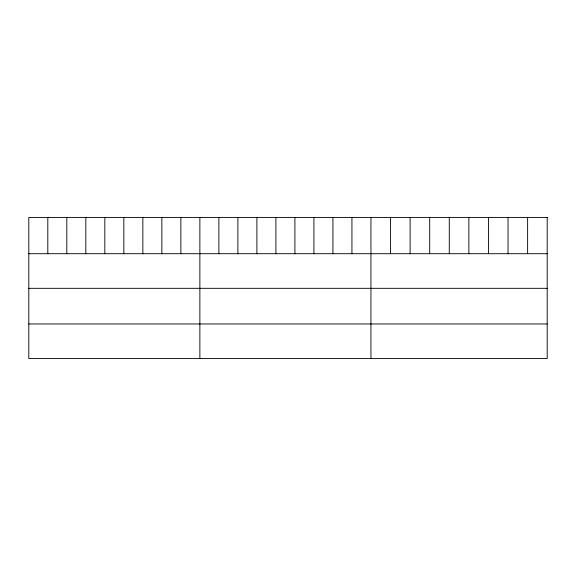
<?xml version="1.0" encoding="UTF-8"?>
<svg xmlns="http://www.w3.org/2000/svg" width="576" height="576" viewBox="0 0 576 576"><rect width="100%" height="100%" fill="white"/><g stroke="black" fill="none" stroke-linecap="round" stroke-linejoin="round"><path stroke-width="0.86" d="M28.8 253.706L547.2 253.706M28.8 288.317L547.2 288.317M28.8 323.971L547.2 323.971M527.616 217.426L527.616 253.706M508.032 217.426L508.032 253.706M488.448 217.426L488.448 253.706M468.864 217.426L468.864 253.706M449.28 217.426L449.28 253.706M429.696 217.426L429.696 253.706M410.112 217.426L410.112 253.706M390.528 217.426L390.528 253.706M370.944 217.426L370.944 358.574M351.936 217.426L351.936 253.706M332.928 217.426L332.928 253.706M313.92 217.426L313.92 253.706M294.912 217.426L294.912 253.706M275.904 217.426L275.904 253.706M256.896 217.426L256.896 253.706M237.888 217.426L237.888 253.706M218.88 217.426L218.88 253.706M199.872 217.426L199.872 358.574M180.864 217.426L180.864 253.706M161.856 217.426L161.856 253.706M142.848 217.426L142.848 253.706M123.84 217.426L123.84 253.706M104.832 217.426L104.832 253.706M85.824 217.426L85.824 253.706M66.816 217.426L66.816 253.706M47.808 217.426L47.808 253.706M547.2 217.426L28.8 217.426L28.8 358.574L547.2 358.574L547.2 217.426"/></g></svg>
